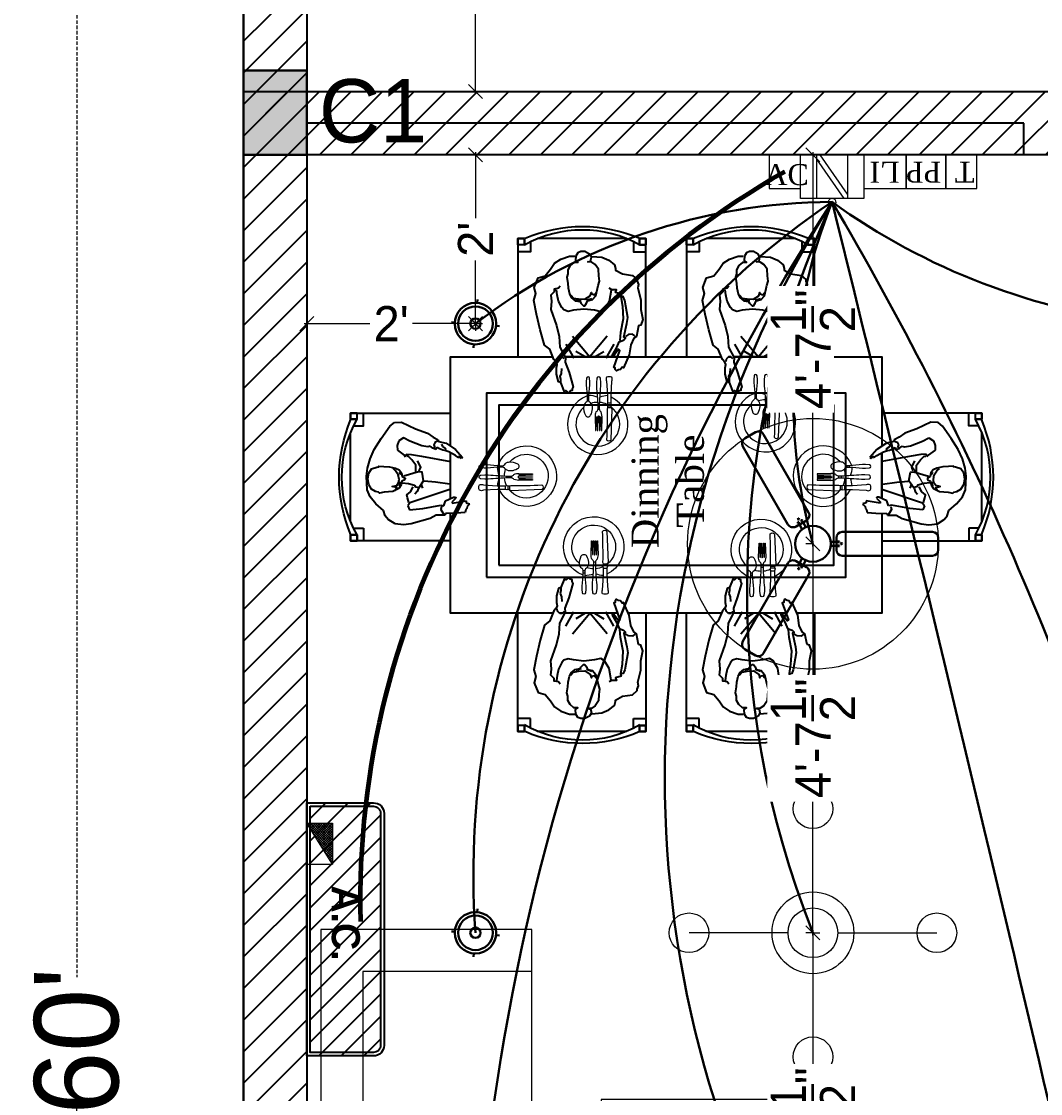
# Model space of a CAD drawing. Header units: millimetres. Extents: x -6808 to 215771, y -89660 to -16303.
# Drawn here: x 96662.5 to 96807.5, y -53348.8 to -53196.3 of the extents above; entities that cross this region are included whole.
import ezdxf

# ---------------------------------------------------------------- set-up
doc = ezdxf.new("R2010")
doc.units = ezdxf.units.MM
doc.header["$PDMODE"] = 35
doc.linetypes.add('DASHED', pattern=[0.75, 0.5, -0.25])
doc.linetypes.add('HIDDEN', pattern=[19.29118, 12.8608, -6.43038])
doc.layers.get('0').update_dxf_attribs({"color": 8})
for name, color, linetype in [('_KTI_CONTROL', 7, 'Continuous'), ('ELE', 160, 'Continuous'), ('FIX', 35, 'Continuous'), ('FUR', 12, 'Continuous')]:
    doc.layers.add(name, color=color, linetype=linetype)
for name, color, linetype, lineweight in [('A-Lite-Clng', 5, 'Continuous', 30), ('column', 5, 'Continuous', 30), ('EL-EXTERNAL LIGHTING', 4, 'Continuous', 9), ('ELE.13', 7, 'Continuous', 13), ('ELEC', 5, 'Continuous', 18), ('ELECTRICAL', 150, 'Continuous', 30), ('wall', 7, 'Continuous', 35)]:
    doc.layers.add(name, color=color, linetype=linetype, lineweight=lineweight)
doc.layers.add('furniture', color=7, linetype='Continuous', lineweight=5, true_color=0xe57b2a)
doc.styles.add('6 INCH', font='times.ttf', dxfattribs={"height": 6})
doc.styles.add('SAJ', font='eurr____.ttf')
doc.styles.get("Standard").update_dxf_attribs({"font": 'times.ttf'})
doc.dimstyles.new('SAJ', dxfattribs={"dimtxt": 5, "dimasz": 2, "dimexe": 1, "dimexo": 1, "dimgap": 0.09375, "dimtad": 0, "dimdec": 1, "dimzin": 0, "dimdsep": 46, "dimlunit": 4, "dimtxsty": 'SAJ', "dimblk": 'OBLIQUE', "dimcen": 0.125, "dimdle": 0.375, "dimadec": 0, "dimazin": 0, "dimtfac": 1, "dimtdec": 1, "dimtofl": 0, "dimtmove": 0, "dimatfit": 3, "dimldrblk": 'OBLIQUE', "dimfxl": 1, "dimtolj": 1, "dimtzin": 0, "dimlwd": 5, "dimlwe": 5, "dimarcsym": 1})
pattern_1 = [(45, (-1584.62, 41.465), (-2.24506403, 2.24506403), [])]

# ---------------------------------------------------------------- blocks, each defined once
blk = doc.blocks.new('_Oblique')
at = {"color": 0, "linetype": 'ByBlock', "lineweight": -2}
blk.add_line((-0.5, -0.5), (0.5, 0.5), dxfattribs=at)
blk = doc.blocks.new('*D2008')
at = {"color": 0, "linetype": 'DASHED', "lineweight": 5, "transparency": 16777216}
for p, q in [((96693.12, -52981.32), (96669.41, -52981.32)), ((96670.41, -52980.94), (96670.41, -53332.26)), ((96670.41, -53701.69), (96670.41, -53350.37)), ((96693.12, -53701.32), (96669.41, -53701.32))]:
    blk.add_line(p, q, dxfattribs=at)
at = {"layer": 'Defpoints', "color": 0, "transparency": 16777216}
for p in [(96670.41, -52981.32), (96694.12, -52981.32), (96694.12, -53701.32)]:
    blk.add_point(p, dxfattribs=at)
at = {"color": 0, "lineweight": 5, "transparency": 16777216, "xscale": 2, "yscale": 2, "zscale": 2}
for p, rotation in [((96670.41, -52981.32), 90), ((96670.41, -53701.32), 270)]:
    blk.add_blockref('_Oblique', p, dxfattribs=dict(at, rotation=rotation))
at = {"color": 0, "transparency": 16777216, "insert": (96670.41, -53341.32), "char_height": 12, "attachment_point": 5, "rotation": 90, "style": 'SAJ'}
blk.add_mtext("\\A1;60'", dxfattribs=at)
blk = doc.blocks.new('c1')
at = {"layer": 'column'}
blk.add_hatch(color=256, dxfattribs=at).paths.add_polyline_path([(58376.49, -43564.36), (58385.49, -43564.36), (58385.49, -43552.36), (58376.49, -43552.36)])
for p, q in [((58376.49, -43552.36), (58376.49, -43564.36)), ((58376.49, -43552.36), (58385.49, -43552.36)), ((58385.49, -43564.36), (58385.49, -43552.36)), ((58376.49, -43564.36), (58385.49, -43564.36))]:
    blk.add_line(p, q, dxfattribs=at)
blk = doc.blocks.new('GFGFGFGFG')
at = {"color": 18, "linetype": 'ByBlock', "true_color": 0x000000}
for p, q in [((163126.72, -123710.87), (163126.41, -123711.24)), ((163126.41, -123711.24), (163126.47, -123711.93)), ((163126.47, -123711.93), (163126.79, -123712.44)), ((163120.54, -123718.02), (163120.85, -123718.89)), ((163120.97, -123719.78), (163120.76, -123720.68)), ((163130.5, -123722.61), (163130.18, -123722.92)), ((163130.18, -123722.92), (163130.18, -123723.3)), ((163130.18, -123723.3), (163130.56, -123723.68)), ((163130.56, -123723.68), (163130.94, -123723.74)), ((163132.95, -123723.05), (163132.13, -123722.99)), ((163133.45, -123723.24), (163132.95, -123723.05)), ((163133.95, -123723.17), (163133.45, -123723.24)), ((163134.46, -123723.17), (163133.95, -123723.17))]:
    blk.add_line(p, q, dxfattribs=at)
for points in [[(163113.53, -123718.03), (163113.65, -123716.33), (163114.16, -123715.2), (163114.91, -123714.26), (163115.54, -123714.07), (163115.79, -123714.07), (163116.42, -123712.94), (163116.67, -123711.24), (163117.36, -123710.49), (163117.61, -123710.49), (163118.18, -123710.24), (163118.74, -123710.36), (163120.75, -123709.86), (163122.33, -123709.86), (163123.96, -123709.55), (163124.9, -123709.86), (163125.03, -123710.24), (163126.79, -123710.62), (163127.1, -123711.06), (163128.17, -123711.56), (163129.87, -123711.81), (163132, -123712.75), (163131.88, -123713), (163132.26, -123713.25), (163132.32, -123713.57), (163132.51, -123713.94), (163132.26, -123714.13), (163132, -123714.13), (163131.94, -123714.38), (163129.11, -123713.38), (163128.92, -123713.57), (163130.24, -123714.51), (163129.93, -123714.63), (163128.61, -123713.88), (163127.67, -123713.5), (163127.42, -123712.75), (163127.04, -123712.44), (163126.91, -123712.69), (163124.65, -123712.19), (163123.65, -123712.06), (163120.82, -123712.56), (163120.19, -123712.81), (163120.13, -123713.25), (163119.75, -123713.13), (163119.5, -123714.07), (163119.06, -123713.94), (163119.06, -123714.7), (163118.81, -123715.14)], [(163120.19, -123713.19), (163121.76, -123712.94), (163123.9, -123712.81), (163126.16, -123713.25), (163127.48, -123713.38)], [(163119.12, -123714.82), (163121.01, -123715.14), (163122.33, -123715.89), (163122.7, -123716.52), (163122.45, -123717.59), (163122.26, -123719.34), (163122.45, -123721.04), (163122.64, -123721.92), (163122.39, -123722.67), (163122.01, -123722.99), (163120.94, -123723.55), (163119.87, -123723.74), (163119.06, -123723.87)], [(163126.76, -123715.45), (163130.2, -123718.35)], [(163128.08, -123714.38), (163130.41, -123715.7)], [(163119.94, -123721.48), (163120.44, -123721.04), (163120.57, -123720.22), (163120.63, -123719.16), (163120.06, -123718.28), (163119.5, -123718.09), (163119.75, -123718.03), (163119.87, -123717.59), (163119.5, -123717.27)], [(163130.2, -123717.56), (163129.28, -123716.02)], [(163126.76, -123721.24), (163130.2, -123718.35)], [(163130.2, -123719.14), (163129.28, -123720.68)], [(163118.43, -123723.24), (163118.81, -123723.55), (163118.93, -123724.24), (163119.37, -123724.24), (163119.94, -123724.81), (163120.94, -123724.68), (163122.33, -123724.81), (163124.97, -123723.87), (163126.79, -123723.43), (163128.55, -123723.3), (163130.37, -123722.36), (163131.06, -123722.42), (163132.76, -123721.79), (163135.15, -123721.1), (163135.46, -123721.29), (163135.77, -123721.29), (163135.84, -123721.6), (163136.21, -123721.79), (163135.77, -123722.3), (163135.96, -123722.55), (163134.46, -123723.17), (163134.33, -123723.55), (163133.07, -123723.87), (163132, -123723.87), (163131.44, -123723.74), (163131.06, -123723.93), (163130.62, -123724.3), (163128.92, -123725), (163128.23, -123725.87), (163125.72, -123726.57), (163123.08, -123727.19), (163120.82, -123727.63), (163119.69, -123727.32), (163118.68, -123727.57), (163117.05, -123726.94), (163116.73, -123725.75), (163115.66, -123724.87), (163114.66, -123724.18), (163113.97, -123723.17), (163113.46, -123721.73), (163113.46, -123720.85)], [(163128.08, -123722.31), (163130.41, -123720.99)]]:
    blk.add_lwpolyline(points, dxfattribs=at)
blk.add_lwpolyline([(163121.69, -123719.18), (163121.3, -123718.9), (163120.88, -123718.72), (163120.69, -123717.9), (163120.06, -123717.33), (163118.37, -123716.96), (163117.61, -123716.71), (163116.73, -123716.83), (163115.66, -123716.9), (163114.85, -123717.46), (163114.47, -123718.03), (163114.41, -123718.65), (163114.28, -123718.21), (163113.65, -123718.09), (163113.15, -123718.4), (163112.71, -123719.16), (163112.71, -123719.85), (163112.9, -123720.35), (163113.46, -123720.66), (163114.22, -123720.73), (163114.53, -123720.35), (163114.53, -123720.98), (163115.04, -123721.6), (163115.73, -123721.98), (163116.42, -123721.98), (163116.98, -123722.17), (163117.99, -123721.98), (163118.74, -123721.92), (163119.75, -123721.73), (163120.31, -123721.42), (163120.88, -123720.79), (163121.01, -123719.97), (163121.28, -123719.82), (163121.7, -123719.38)], close=True, dxfattribs=at)
at = {"layer": 'FUR', "color": 30, "linetype": 'Continuous'}
for points in [[(163110.57, -123710.12), (163111.57, -123710.12), (163111.57, -123709.03), (163110.57, -123709.03), (163110.57, -123710.12), (163111.57, -123710.12)], [(163130.2, -123709.03), (163110.57, -123709.03), (163110.57, -123709.03)], [(163112.75, -123711.12), (163112.75, -123709.03), (163112.75, -123709.03)], [(163110.57, -123712.21), (163110.57, -123727.02), (163110.57, -123727.02)], [(163111.12, -123711.12), (163112.75, -123711.12), (163112.75, -123711.12)], [(163130.2, -123713.77), (163130.2, -123722.45)], [(163130.2, -123722.9), (163130.2, -123723.32)], [(163111.12, -123728.2), (163112.75, -123728.2), (163112.75, -123728.2)], [(163112.75, -123728.2), (163112.75, -123730.29), (163112.75, -123730.29)], [(163110.57, -123729.2), (163110.57, -123730.29), (163111.57, -123730.29)], [(163110.57, -123730.29), (163110.57, -123729.2), (163110.57, -123729.2)], [(163111.57, -123729.2), (163111.57, -123730.29), (163110.57, -123730.29)], [(163111.57, -123729.2), (163111.57, -123730.29), (163111.57, -123730.29)], [(163110.57, -123730.29), (163130.2, -123730.29)]]:
    blk.add_lwpolyline(points, dxfattribs=at)
for points in [[(163111.57, -123709.03), (163111.57, -123710.12), (163110.57, -123710.12), (163110.57, -123709.03)], [(163110.57, -123729.2), (163111.57, -123729.2)]]:
    blk.add_lwpolyline(points, close=True, dxfattribs=at)
for points in [[(163110.57, -123710.03), (163107.94, -123716.11), (163107.94, -123723.02), (163110.57, -123729.1)], [(163111.66, -123710.03), (163108.3, -123715.93), (163108.3, -123723.2), (163111.66, -123729.2)]]:
    blk.add_open_spline(points, degree=3, dxfattribs=at)
blk = doc.blocks.new('VVV')
at = {"color": 18, "linetype": 'ByBlock', "true_color": 0x000000}
for p, q in [((163146.9, -123767), (163146.78, -123768.45)), ((163147.4, -123766.89), (163146.9, -123767)), ((163147.57, -123766.72), (163147.4, -123766.89)), ((163147.9, -123766.66), (163147.57, -123766.72)), ((163148.18, -123766.38), (163147.9, -123766.66)), ((163148.35, -123766.27), (163148.18, -123766.38)), ((163148.52, -123766.83), (163148.35, -123766.27)), ((163148.46, -123769.18), (163148.86, -123766.83)), ((163148.86, -123766.83), (163148.52, -123766.83)), ((163156.02, -123767.45), (163155.85, -123767.61)), ((163157.36, -123768.62), (163156.02, -123767.45)), ((163146.78, -123768.45), (163146.73, -123770.25)), ((163148.69, -123769.18), (163148.46, -123769.18)), ((163149.3, -123768.57), (163148.69, -123769.18)), ((163148.86, -123770.25), (163149.47, -123768.96)), ((163149.47, -123768.62), (163149.3, -123768.57)), ((163149.47, -123768.96), (163149.47, -123768.62)), ((163155.85, -123767.61), (163156.24, -123768.12)), ((163156.24, -123768.12), (163155.96, -123768.06)), ((163155.96, -123768.06), (163156.36, -123768.62)), ((163156.36, -123768.62), (163156.97, -123769.74)), ((163158.43, -123770.19), (163157.36, -123768.62)), ((163146.73, -123770.25), (163146.45, -123770.36)), ((163146.45, -123770.36), (163146.45, -123771.82)), ((163148.02, -123770.53), (163148.86, -123770.25)), ((163148.13, -123771.03), (163148.02, -123770.53)), ((163150.81, -123769.41), (163148.52, -123776.19)), ((163151.58, -123769.44), (163151.6, -123769.57)), ((163151.6, -123769.57), (163151.93, -123771.93)), ((163156.24, -123774.28), (163155.35, -123769.44)), ((163156.97, -123769.74), (163157.2, -123770.36)), ((163157.2, -123770.36), (163157.25, -123770.69)), ((163157.24, -123770.28), (163157.41, -123770.14)), ((163157.25, -123770.69), (163157.48, -123771.26)), ((163157.41, -123770.14), (163157.61, -123770.34)), ((163157.61, -123770.34), (163157.86, -123770.74)), ((163157.86, -123770.74), (163158.23, -123770.88)), ((163158.71, -123771.42), (163158.43, -123770.19)), ((163146.45, -123771.82), (163145.94, -123772.82)), ((163147.57, -123774.06), (163148.13, -123771.03)), ((163151.93, -123771.93), (163152.1, -123773.83)), ((163157.7, -123771.65), (163157.36, -123771.87)), ((163157.36, -123771.87), (163157.59, -123772.38)), ((163157.48, -123771.26), (163157.7, -123771.65)), ((163157.59, -123772.38), (163157.92, -123772.82)), ((163158.99, -123771.48), (163158.71, -123771.42)), ((163159.43, -123772.32), (163158.99, -123771.48)), ((163160.05, -123773.27), (163159.43, -123772.32)), ((163145.94, -123772.82), (163145.05, -123775.96)), ((163147.34, -123776.24), (163147.57, -123774.06)), ((163156.52, -123775.91), (163156.24, -123774.28)), ((163157.92, -123772.82), (163157.81, -123773.22)), ((163157.81, -123773.22), (163157.98, -123774.22)), ((163157.98, -123774.22), (163158.76, -123776.19)), ((163160.78, -123775.23), (163160.05, -123773.27)), ((163145.05, -123775.96), (163144.88, -123777.25)), ((163148.02, -123776.52), (163147.34, -123776.24)), ((163148.52, -123776.19), (163148.02, -123776.52)), ((163156.58, -123776.8), (163156.52, -123775.91)), ((163158.76, -123776.19), (163159.32, -123777.25)), ((163161.9, -123777.59), (163160.78, -123775.23)), ((163144.88, -123777.25), (163145.05, -123778.65)), ((163151.28, -123777.9), (163151.99, -123777.71)), ((163153.17, -123777.67), (163153.62, -123777.9)), ((163156.13, -123776.91), (163156.58, -123776.8)), ((163156.41, -123777.14), (163156.13, -123776.91)), ((163157.25, -123778.26), (163156.41, -123777.14)), ((163158.82, -123778.03), (163158.04, -123778.31)), ((163159.32, -123777.25), (163158.82, -123778.03)), ((163161.84, -123778.76), (163161.9, -123777.59)), ((163145.05, -123778.65), (163145.78, -123779.77)), ((163145.78, -123779.77), (163146.34, -123780.28)), ((163158.04, -123778.31), (163157.25, -123778.26)), ((163159.21, -123780.95), (163161.23, -123779.49)), ((163161.23, -123779.49), (163161.84, -123778.76)), ((163146.34, -123780.28), (163147.23, -123780.56)), ((163147.23, -123780.56), (163148.35, -123781.84)), ((163157.36, -123782.12), (163159.21, -123780.95)), ((163148.35, -123781.84), (163149.53, -123782.8)), ((163149.53, -123782.8), (163150.7, -123783.3)), ((163150.7, -123783.3), (163152.94, -123783.41)), ((163152.94, -123783.41), (163154.29, -123783.24)), ((163154.29, -123783.24), (163155.8, -123782.8)), ((163155.8, -123782.8), (163157.36, -123782.12))]:
    blk.add_line(p, q, dxfattribs=at)
for points in [[(163147.9, -123770.95), (163147.4, -123771.06), (163146.59, -123770.53)], [(163158.76, -123771.54), (163158.6, -123771.98), (163158.15, -123772.21), (163157.64, -123772.04)], [(163151.65, -123774.34), (163150.93, -123774.11)], [(163151.82, -123777.47), (163151.71, -123776.41), (163151.43, -123775.4), (163151.15, -123775.23), (163151.09, -123774.67), (163152.16, -123773.94), (163153.61, -123774.17), (163153.67, -123774.73), (163152.94, -123777.19)], [(163153.84, -123774.62), (163154.45, -123774.39), (163155.46, -123774.9)], [(163148.58, -123776.35), (163149.36, -123776.58), (163149.86, -123776.69), (163150.37, -123776.07), (163151.15, -123775.63)], [(163150.93, -123774.78), (163150.42, -123774.95), (163149.97, -123775.34)], [(163153.67, -123775.18), (163154.79, -123775.18), (163155.68, -123775.85), (163156.24, -123776.47), (163156.19, -123776.69)], [(163150.58, -123778.7), (163151.05, -123778.37), (163151.24, -123779.12), (163151.38, -123778.37), (163151.81, -123778.08), (163152.38, -123777.99), (163153.18, -123778.13), (163153.84, -123778.56), (163154.22, -123778.98)]]:
    blk.add_lwpolyline(points, dxfattribs=at)
blk.add_lwpolyline([(163152.33, -123777.03), (163152.1, -123777.52), (163151.49, -123777.64), (163150.87, -123778.03), (163150.41, -123779), (163150.31, -123780.44), (163150.14, -123781.23), (163150.31, -123781.4), (163150.42, -123781.9), (163150.76, -123782.57), (163151.54, -123783.02), (163152.44, -123783.19), (163153.45, -123783.02), (163154.17, -123782.57), (163154.45, -123781.68), (163154.51, -123781.34), (163154.62, -123781.34), (163154.57, -123780.5), (163154.51, -123779.55), (163154.29, -123778.59), (163154.01, -123777.98), (163153.5, -123777.59), (163152.89, -123777.46), (163152.6, -123776.99)], close=True, dxfattribs=at)
at = {"layer": 'FUR', "color": 30, "linetype": 'Continuous'}
for points in [[(163142.21, -123769.44), (163142.21, -123786.05), (163142.21, -123786.05)], [(163149.24, -123769.44), (163156.81, -123769.44)], [(163163.38, -123786.05), (163163.38, -123769.44)], [(163144.3, -123783.87), (163142.21, -123783.87), (163142.21, -123783.87)], [(163143.21, -123786.05), (163143.21, -123784.96), (163142.21, -123784.96), (163142.21, -123786.05), (163143.21, -123786.05), (163143.21, -123784.96)], [(163144.3, -123785.51), (163144.3, -123783.87), (163144.3, -123783.87)], [(163161.29, -123783.87), (163163.38, -123783.87), (163163.38, -123783.87)], [(163161.29, -123785.51), (163161.29, -123783.87), (163161.29, -123783.87)], [(163162.38, -123786.05), (163163.38, -123786.05), (163163.38, -123784.96)], [(163162.38, -123784.96), (163163.38, -123784.96), (163163.38, -123784.96)], [(163162.38, -123784.96), (163163.38, -123784.96), (163163.38, -123786.05)], [(163145.39, -123786.05), (163160.11, -123786.05), (163160.11, -123786.05)], [(163163.38, -123786.05), (163162.38, -123786.05), (163162.38, -123786.05)]]:
    blk.add_lwpolyline(points, dxfattribs=at)
for points in [[(163142.21, -123784.96), (163143.21, -123784.96), (163143.21, -123786.05), (163142.21, -123786.05)], [(163162.38, -123786.05), (163162.38, -123784.96)]]:
    blk.add_lwpolyline(points, close=True, dxfattribs=at)
for points in [[(163143.21, -123784.96), (163149.12, -123788.32), (163156.39, -123788.32), (163162.38, -123784.96)], [(163143.21, -123785.96), (163149.3, -123788.6), (163156.2, -123788.6), (163162.38, -123785.96)]]:
    blk.add_open_spline(points, degree=3, dxfattribs=at)
blk = doc.blocks.new('BBBBB')
at = {"layer": 'FUR', "color": 30, "linetype": 'Continuous'}
for points in [[(163146.75, -123697.85), (163130.2, -123697.85), (163130.2, -123711.96)], [(163156.81, -123697.85), (163149.24, -123697.85)], [(163172.72, -123711.96), (163172.72, -123697.85), (163157.92, -123697.85)], [(163172.72, -123722.45), (163172.72, -123713.77)], [(163172.72, -123723.32), (163172.72, -123722.9)], [(163130.2, -123724.48), (163130.2, -123739.94)], [(163172.72, -123750.43), (163172.72, -123724.48)], [(163130.2, -123741.75), (163130.2, -123750.43)], [(163130.2, -123750.89), (163130.2, -123751.3)], [(163172.72, -123751.3), (163172.72, -123750.89)], [(163130.2, -123752.46), (163130.2, -123769.44), (163146.75, -123769.44)], [(163157.92, -123769.44), (163172.72, -123769.44), (163172.72, -123752.46)]]:
    blk.add_lwpolyline(points, dxfattribs=at)
at = {"layer": '_KTI_CONTROL', "xscale": -1, "rotation": 180}
blk.add_blockref('VVV', (0, -247467.3), dxfattribs=at)
at = {"layer": '_KTI_CONTROL'}
for name, p in [('GFGFGFGFG', (0, 0)), ('GFGFGFGFG', (0, -27.98)), ('VVV', (0, 0))]:
    blk.add_blockref(name, p, dxfattribs=at)
at = {"layer": '_KTI_CONTROL', "xscale": -1}
for p in [(326302.92, 0), (326302.92, -27.98)]:
    blk.add_blockref('GFGFGFGFG', p, dxfattribs=at)
blk = doc.blocks.new('HGHGHGHGH')
at = {"layer": 'furniture', "color": 252, "lineweight": 15}
for p, q in [((206238.52, -145619.04), (206238.52, -145618.45)), ((206238.97, -145619.04), (206238.97, -145618.45)), ((206239.26, -145619.04), (206239.26, -145618.45)), ((206239.04, -145620.36), (206239.04, -145620.64)), ((206239.55, -145620.64), (206239.55, -145620.36)), ((206237.77, -145622.38), (206237.77, -145622.14)), ((206238.14, -145622.38), (206238.14, -145622.14))]:
    blk.add_line(p, q, dxfattribs=at)
for points in [[(206234.26, -145619.18, 0.204141), (206234.92, -145619.18), (206237.19, -145619.04), (206238.52, -145619.04), (206238.82, -145619.11), (206238.97, -145619.04), (206239.26, -145619.04), (206239.47, -145619.11, -0.015744), (206244.61, -145619.18, 0.538165), (206244.61, -145618.45), (206239.47, -145618.23), (206239.26, -145618.45), (206238.97, -145618.45), (206238.82, -145618.37), (206238.52, -145618.45), (206237.19, -145618.45), (206234.92, -145618.3, 0.204141), (206234.26, -145618.3), (206234.18, -145618.52), (206234.18, -145618.96)], [(206235.03, -145622.57), (206235.53, -145622.57, -0.016929), (206237.77, -145622.38), (206238.14, -145622.38, -0.321801), (206238.45, -145622.6, 0.220637), (206239.07, -145622.98, 0.151079), (206240.55, -145622.7, 0.601255), (206240.55, -145621.83, 0.098298), (206239.51, -145621.51, 0.173345), (206238.64, -145621.73, 0.127575), (206238.39, -145622.01, -0.108886), (206238.14, -145622.14), (206237.77, -145622.14, -0.016929), (206235.53, -145621.95), (206235.03, -145621.95), (206234.41, -145622.01, 0.903848), (206234.41, -145622.51)]]:
    blk.add_lwpolyline(points, format="xyb", close=True, dxfattribs=at)
blk.add_lwpolyline([(206234.42, -145620.79), (206235.15, -145620.87), (206235.73, -145620.87, -0.014819), (206239.04, -145620.64), (206239.55, -145620.64, -0.236068), (206239.99, -145620.94, 0.098033), (206240.79, -145621.09), (206243.07, -145621.01), (206243.07, -145620.94), (206240.79, -145620.87), (206240.79, -145620.79), (206243.07, -145620.72), (206243.07, -145620.64), (206240.72, -145620.57), (206240.65, -145620.5), (206240.72, -145620.43), (206243.07, -145620.36), (206243.07, -145620.28), (206240.79, -145620.21), (206240.79, -145620.14), (206243.07, -145620.06), (206243.07, -145619.99), (206240.79, -145619.91), (206239.99, -145620.06, -0.236068), (206239.55, -145620.36), (206239.04, -145620.36, -0.014819), (206235.73, -145620.14), (206235.15, -145620.14), (206234.42, -145620.21, 0.761905), (206234.42, -145620.79, 0.027392)], format="xyb", dxfattribs=at)
for centre, radius, start, end in [((206242.04, -145620.64), 5.02, 200.569, 154.0676), ((206242.04, -145620.64), 3.63, 220.4177, 142.8326), ((206242.3, -145618.65), 5.02, 184.3695, 198.7259), ((206242.04, -145620.64), 3.63, 154.8376, 175.191), ((206242.33, -145622.42), 5.09, 160.6267, 176.5244), ((206242.04, -145620.64), 3.63, 180.4281, 198.0635)]:
    blk.add_arc(centre, radius, start, end, dxfattribs=at)
blk = doc.blocks.new('TTRE')
at = {"layer": 'furniture', "color": 251, "true_color": 0x636466}
for p, q in [((167626.83, 15638.39), (167662.83, 15638.39)), ((167626.83, 15608.39), (167626.83, 15638.39)), ((167662.83, 15638.39), (167662.83, 15608.39)), ((167632.83, 15632.39), (167656.83, 15632.39)), ((167632.83, 15608.39), (167632.83, 15632.39)), ((167656.83, 15632.39), (167656.83, 15608.39)), ((167656.83, 15632.39), (167656.83, 15608.39)), ((167596.83, 15524.39), (167596.83, 15608.39)), ((167596.83, 15608.39), (167626.83, 15608.39)), ((167626.83, 15602.39), (167626.83, 15608.39)), ((167632.83, 15608.39), (167626.83, 15608.39)), ((167656.83, 15608.39), (167632.83, 15608.39)), ((167656.83, 15608.39), (167662.83, 15608.39)), ((167602.83, 15530.39), (167602.83, 15602.39)), ((167602.83, 15602.39), (167626.83, 15602.39)), ((167626.83, 15602.39), (167626.83, 15530.39)), ((167637.69, 15549.6), (167637.69, 15589.6)), ((167637.69, 15589.6), (167659.69, 15589.6)), ((167659.69, 15589.6), (167659.69, 15549.6)), ((167602.83, 15578.39), (167626.83, 15578.39)), ((167602.83, 15554.39), (167626.83, 15554.39)), ((167659.69, 15549.6), (167637.69, 15549.6)), ((167626.83, 15530.39), (167602.83, 15530.39)), ((167626.83, 15530.39), (167626.83, 15524.39)), ((167626.83, 15524.39), (167596.83, 15524.39))]:
    blk.add_line(p, q, dxfattribs=at)
blk.add_lwpolyline([(167660.69, 15548.6), (167636.69, 15548.6), (167636.69, 15590.6), (167660.69, 15590.6)], close=True, dxfattribs=at)
blk = doc.blocks.new('FAN')
at = {"layer": 'A-Lite-Clng', "color": 5, "ltscale": 10}
for p, q in [((-11.37, 17.69), (-9.63, 18.69)), ((-0.73, 5.26), (-8.27, 18.32)), ((-4.19, 3.26), (-11.73, 16.32)), ((-2.83, 2.9), (-1.09, 3.9)), ((-2.27, 3.22), (-1.8, 2.4)), ((-1.65, 3.57), (-1.18, 2.76)), ((4.92, 2), (20, 2)), ((3.92, 0.35), (2.98, 0.35)), ((3.92, 1), (3.92, -1)), ((21, 1), (21, -1)), ((3.92, -0.35), (2.98, -0.35)), ((-4.19, -3.26), (-11.73, -16.32)), ((-1.09, -3.9), (-2.83, -2.9)), ((-2.27, -3.22), (-1.8, -2.4)), ((-1.65, -3.57), (-1.18, -2.76)), ((4.92, -2), (20, -2)), ((-0.73, -5.26), (-8.27, -18.32)), ((-9.63, -18.69), (-11.37, -17.69))]:
    blk.add_line(p, q, dxfattribs=at)
for centre, radius in [((-2.44, 3.55), 0.102), ((-2.42, 4.14), 0.109), ((-1.86, 3.89), 0.102), ((0, 0), 3), ((4.3, 0.33), 0.102), ((4.79, 0.03), 0.109), ((4.3, -0.33), 0.102), ((-2.44, -3.56), 0.102), ((-2.37, -4.16), 0.109), ((-1.86, -3.89), 0.102)]:
    blk.add_circle(centre, radius, dxfattribs=at)
for centre, start, end in [((-9.13, 17.82), 30, 120), ((-10.87, 16.82), 120, 210), ((-1.59, 4.76), 300, 30), ((-3.33, 3.76), 210, 300), ((4.92, 1), 90, 180), ((20, 1), 0, 90), ((4.92, -1), 180, 270), ((20, -1), 270, 0), ((-3.33, -3.76), 60, 150), ((-1.59, -4.76), 330, 60), ((-10.87, -16.82), 150, 240), ((-9.13, -17.82), 240, 330)]:
    blk.add_arc(centre, 1, start, end, dxfattribs=at)
blk = doc.blocks.new('POST TOP')
at = {"layer": 'EL-EXTERNAL LIGHTING'}
for p, q in [((0, 188.9), (0, 940.2)), ((0, 188.9), (0, 431.8)), ((-188.9, 0), (-940.2, 0)), ((188.9, 0), (940.2, 0)), ((0, -188.9), (0, -431.8)), ((0, -188.9), (0, -940.2))]:
    blk.add_line(p, q, dxfattribs=at)
for centre, radius in [((0, 940.2), 150.3), ((0, 0), 310.3), ((0, 0), 188.9), ((-940.2, 0), 150.3), ((940.2, 0), 150.3), ((0, -940.2), 150.3)]:
    blk.add_circle(centre, radius, dxfattribs=at)
blk = doc.blocks.new('CEILING LIGHT')
at = {"layer": 'ELECTRICAL'}
for p, q in [((0, 3.5), (0, 3)), ((-3, 0.09), (-3.5, 0.09)), ((3.5, 0.09), (3, 0.09)), ((0, -3), (0, -3.5))]:
    blk.add_line(p, q, dxfattribs=at)
for radius in [3, 2.5, 0.75]:
    blk.add_circle((0, 0), radius, dxfattribs=at)
blk = doc.blocks.new('switch board')
for p, q in [((0, 2.326), (0, -3.5)), ((4, 2.326), (0, 2.326)), ((4, -0.511), (4, 2.326)), ((4, 0.826), (0, 0.826)), ((3.6, -2), (0, 0.505)), ((4, -1.68), (0.4, 0.826)), ((4, -0.663), (4, -0.511)), ((4, -3.5), (4, -0.663)), ((0, -2), (4, -2)), ((0, -3.5), (4, -3.5))]:
    blk.add_line(p, q)
blk.add_arc((4.327, -0.587), 0.336, 193.03993, 166.96007)
blk = doc.blocks.new('A$C058F0F71')
at = {"layer": 'ELEC', "color": 5, "lineweight": 18}
for p, q in [((0, 0), (5.82, 3.64)), ((5.82, 3.64), (0, 3.64)), ((0, 3.64), (0, 0)), ((2, 0), (5.34, 3.34)), ((2.35, 0), (5.82, 3.47)), ((2.69, 0), (5.82, 3.13)), ((5.03, 3.14), (5.82, 2.36)), ((5.24, 3.28), (5.82, 2.7)), ((5.45, 3.41), (5.82, 3.04)), ((5.66, 3.54), (5.82, 3.38)), ((5.82, 3.64), (5.82, 0)), ((0.98, 0), (2.6, 1.63)), ((1.32, 0), (3.52, 2.2)), ((1.66, 0), (4.43, 2.77)), ((2.5, 1.56), (4.06, 0)), ((2.71, 1.69), (4.4, 0)), ((2.92, 1.83), (4.75, 0)), ((3.03, 0), (5.82, 2.79)), ((3.13, 1.96), (5.09, 0)), ((3.34, 2.09), (5.43, 0)), ((3.38, 0), (5.82, 2.44)), ((3.55, 2.22), (5.78, 0)), ((3.72, 0), (5.82, 2.1)), ((3.76, 2.35), (5.82, 0.3)), ((3.98, 2.48), (5.82, 0.64)), ((4.06, 0), (5.82, 1.76)), ((4.19, 2.62), (5.82, 0.98)), ((4.4, 2.75), (5.82, 1.33)), ((4.61, 2.88), (5.82, 1.67)), ((4.82, 3.01), (5.82, 2.01)), ((0.18, 0.11), (0.29, 0)), ((0.29, 0), (0.77, 0.48)), ((0.39, 0.24), (0.63, 0)), ((0.6, 0.37), (0.97, 0)), ((0.63, 0), (1.69, 1.05)), ((0.81, 0.51), (1.32, 0)), ((1.02, 0.64), (1.66, 0)), ((1.23, 0.77), (2, 0)), ((1.44, 0.9), (2.35, 0)), ((1.65, 1.03), (2.69, 0)), ((1.87, 1.17), (3.03, 0)), ((2.08, 1.3), (3.37, 0)), ((2.29, 1.43), (3.72, 0)), ((4.41, 0), (5.82, 1.42)), ((4.75, 0), (5.82, 1.07)), ((5.09, 0), (5.82, 0.73)), ((5.43, 0), (5.82, 0.39)), ((5.78, 0), (5.82, 0.04)), ((5.82, 0), (0, 0))]:
    blk.add_line(p, q, dxfattribs=at)
blk = doc.blocks.new('A$C36532F22')
at = {"layer": 'ELE', "linetype": 'DASHED', "lineweight": -3}
h = blk.add_hatch(dxfattribs=at)
h.set_pattern_fill('ANSI31', color=256, scale=18, angle=3420, style=0)
h.set_pattern_definition([(45, (-67108.926, 6333.2007), (1.59099026, -1.59099026), [])])
h.paths.add_polyline_path([(2.78, 22.9), (2.78, 10.22), (8.92, 10.22), (8.92, 22.9)], flags=24)
edge = h.paths.add_edge_path()
edge.add_ellipse((1.5, 1.5), major_axis=(-1.06, 1.06), ratio=1, start_angle=93.1897, end_angle=135, ccw=False)
edge.add_line((0.5, 0.38), (0.5, 35.62))
edge.add_ellipse((1.5, 34.5), major_axis=(-1.06, 1.06), ratio=1, start_angle=315, end_angle=356.8103, ccw=False)
edge.add_line((1.5, 36), (10.5, 36))
edge.add_line((10.5, 36), (10.5, 0))
edge.add_line((10.5, 0), (1.5, 0))
at = {"layer": 'ELE', "lineweight": -3}
for points in [[(11, 0), (1.5, 0, -0.414214), (0, 1.5), (0, 34.5, -0.414214), (1.5, 36), (11, 36)], [(10.5, 0.5), (1.5, 0.5, -0.414214), (0.5, 1.5), (0.5, 34.5, -0.414214), (1.5, 35.5), (10.5, 35.5)]]:
    blk.add_lwpolyline(points, format="xyb", close=True, dxfattribs=at)
at = {"layer": 'wall', "color": 253, "ltscale": 2, "insert": (7.5, 17.09), "char_height": 4, "width": 122.8494, "attachment_point": 8, "rotation": 90}
blk.add_mtext('{\\fStylus BT|b1|i0|c0|p34;\\C0;A.C.}', dxfattribs=at)
blk = doc.blocks.new('*D2043')
at = {"layer": 'Defpoints', "color": 0, "transparency": 16777216}
for p in [(96727.12, -53162.82), (96727.12, -53206.32), (96727.12, -53206.32)]:
    blk.add_point(p, dxfattribs=at)
at = {"layer": 'wall', "color": 0, "lineweight": 5, "transparency": 16777216}
for p, q in [((96727.12, -53162.44), (96727.12, -53176.77)), ((96727.12, -53162.82), (96728.12, -53162.82)), ((96727.12, -53206.69), (96727.12, -53192.36)), ((96727.12, -53206.32), (96728.12, -53206.32))]:
    blk.add_line(p, q, dxfattribs=at)
at = {"layer": 'wall', "color": 0, "lineweight": 5, "transparency": 16777216, "xscale": 2, "yscale": 2, "zscale": 2}
for p, rotation in [((96727.12, -53162.82), 90), ((96727.12, -53206.32), 270)]:
    blk.add_blockref('_Oblique', p, dxfattribs=dict(at, rotation=rotation))
at = {"layer": 'wall', "color": 0, "transparency": 16777216, "insert": (96727.12, -53184.57), "char_height": 5, "attachment_point": 5, "rotation": 90, "style": 'SAJ', "bg_fill": 3, "box_fill_scale": 1.1, "bg_fill_color": 256, "bg_fill_true_color": 13158600, "bg_fill_transparency": 0}
blk.add_mtext('\\A1;3\'-7{\\H1x;\\S1/2;}"', dxfattribs=at)
blk = doc.blocks.new('*D2067')
at = {"layer": 'Defpoints', "color": 0, "transparency": 16777216}
for p in [(96727.12, -53215.32), (96727.12, -53215.32), (96727.12, -53239.32)]:
    blk.add_point(p, dxfattribs=at)
at = {"layer": 'wall', "color": 0, "lineweight": 5, "transparency": 16777216}
for p, q in [((96727.12, -53214.94), (96727.12, -53225.23)), ((96727.12, -53215.32), (96728.12, -53215.32)), ((96727.12, -53239.69), (96727.12, -53229.4)), ((96727.12, -53239.32), (96728.12, -53239.32))]:
    blk.add_line(p, q, dxfattribs=at)
at = {"layer": 'wall', "color": 0, "lineweight": 5, "transparency": 16777216, "xscale": 2, "yscale": 2, "zscale": 2}
for p, rotation in [((96727.12, -53215.32), 90), ((96727.12, -53239.32), 270)]:
    blk.add_blockref('_Oblique', p, dxfattribs=dict(at, rotation=rotation))
at = {"layer": 'wall', "color": 0, "transparency": 16777216, "insert": (96727.12, -53227.32), "char_height": 5, "attachment_point": 5, "rotation": 90, "style": 'SAJ', "bg_fill": 3, "box_fill_scale": 1.1, "bg_fill_color": 256, "bg_fill_true_color": 13158600, "bg_fill_transparency": 0}
blk.add_mtext("\\A1;2'", dxfattribs=at)
blk = doc.blocks.new('*D2066')
at = {"layer": 'Defpoints', "color": 0, "transparency": 16777216}
for p in [(96703.12, -53239.32), (96703.12, -53239.32), (96727.12, -53239.32)]:
    blk.add_point(p, dxfattribs=at)
at = {"layer": 'wall', "color": 0, "lineweight": 5, "transparency": 16777216}
for p, q in [((96702.74, -53239.32), (96713.03, -53239.32)), ((96703.12, -53239.32), (96703.12, -53240.32)), ((96727.49, -53239.32), (96717.2, -53239.32)), ((96727.12, -53239.32), (96727.12, -53240.32))]:
    blk.add_line(p, q, dxfattribs=at)
at = {"layer": 'wall', "color": 0, "lineweight": 5, "transparency": 16777216, "xscale": 2, "yscale": 2, "zscale": 2}
for p, rotation in [((96703.12, -53239.32), 180.0000000133054), ((96727.12, -53239.32), 1.33054367523755e-08)]:
    blk.add_blockref('_Oblique', p, dxfattribs=dict(at, rotation=rotation))
at = {"layer": 'wall', "color": 0, "transparency": 16777216, "insert": (96715.12, -53239.32), "char_height": 5, "attachment_point": 5, "rotation": 0, "style": 'SAJ', "bg_fill": 3, "box_fill_scale": 1.1, "bg_fill_color": 256, "bg_fill_true_color": 13158600, "bg_fill_transparency": 0}
blk.add_mtext("\\A1;2'", dxfattribs=at)
blk = doc.blocks.new('*D2073')
at = {"layer": 'Defpoints', "color": 0, "transparency": 16777216}
for p in [(96775.12, -53325.94), (96775.12, -53325.94), (96775.12, -53381.25)]:
    blk.add_point(p, dxfattribs=at)
at = {"layer": 'wall', "color": 0, "lineweight": 5, "transparency": 16777216}
for p, q in [((96775.12, -53325.57), (96775.12, -53345.86)), ((96775.12, -53325.94), (96776.12, -53325.94)), ((96775.12, -53381.63), (96775.12, -53361.34)), ((96775.12, -53381.25), (96776.12, -53381.25))]:
    blk.add_line(p, q, dxfattribs=at)
at = {"layer": 'wall', "color": 0, "lineweight": 5, "transparency": 16777216, "xscale": 2, "yscale": 2, "zscale": 2}
for p, rotation in [((96775.12, -53325.94), 90), ((96775.12, -53381.25), 270)]:
    blk.add_blockref('_Oblique', p, dxfattribs=dict(at, rotation=rotation))
at = {"layer": 'wall', "color": 0, "transparency": 16777216, "insert": (96775.12, -53353.6), "char_height": 5, "attachment_point": 5, "rotation": 90, "style": 'SAJ', "bg_fill": 3, "box_fill_scale": 1.1, "bg_fill_color": 256, "bg_fill_true_color": 13158600, "bg_fill_transparency": 0}
blk.add_mtext('\\A1;4\'-7{\\H1x;\\S1/2;}"', dxfattribs=at)
blk = doc.blocks.new('*D2074')
at = {"layer": 'Defpoints', "color": 0, "transparency": 16777216}
for p in [(96775.12, -53270.63), (96775.12, -53270.63), (96775.12, -53325.94)]:
    blk.add_point(p, dxfattribs=at)
at = {"layer": 'wall', "color": 0, "lineweight": 5, "transparency": 16777216}
for p, q in [((96775.12, -53270.63), (96774.12, -53270.63)), ((96775.12, -53270.25), (96775.12, -53290.54)), ((96775.12, -53326.32), (96775.12, -53306.03)), ((96775.12, -53325.94), (96774.12, -53325.94))]:
    blk.add_line(p, q, dxfattribs=at)
at = {"layer": 'wall', "color": 0, "lineweight": 5, "transparency": 16777216, "xscale": 2, "yscale": 2, "zscale": 2}
for p, rotation in [((96775.12, -53270.63), 90), ((96775.12, -53325.94), 270)]:
    blk.add_blockref('_Oblique', p, dxfattribs=dict(at, rotation=rotation))
at = {"layer": 'wall', "color": 0, "transparency": 16777216, "insert": (96775.12, -53298.29), "char_height": 5, "attachment_point": 5, "rotation": 90, "style": 'SAJ', "bg_fill": 3, "box_fill_scale": 1.1, "bg_fill_color": 256, "bg_fill_true_color": 13158600, "bg_fill_transparency": 0}
blk.add_mtext('\\A1;4\'-7{\\H1x;\\S1/2;}"', dxfattribs=at)
blk = doc.blocks.new('*D2075')
at = {"layer": 'Defpoints', "color": 0, "transparency": 16777216}
for p in [(96775.12, -53215.32), (96775.12, -53215.32), (96775.12, -53270.63)]:
    blk.add_point(p, dxfattribs=at)
at = {"layer": 'wall', "color": 0, "lineweight": 5, "transparency": 16777216}
for p, q in [((96775.12, -53214.94), (96775.12, -53235.23)), ((96775.12, -53215.32), (96776.12, -53215.32)), ((96775.12, -53271), (96775.12, -53250.71)), ((96775.12, -53270.63), (96774.12, -53270.63))]:
    blk.add_line(p, q, dxfattribs=at)
at = {"layer": 'wall', "color": 0, "lineweight": 5, "transparency": 16777216, "xscale": 2, "yscale": 2, "zscale": 2}
for p, rotation in [((96775.12, -53215.32), 90), ((96775.12, -53270.63), 270)]:
    blk.add_blockref('_Oblique', p, dxfattribs=dict(at, rotation=rotation))
at = {"layer": 'wall', "color": 0, "transparency": 16777216, "insert": (96775.12, -53242.97), "char_height": 5, "attachment_point": 5, "rotation": 90, "style": 'SAJ', "bg_fill": 3, "box_fill_scale": 1.1, "bg_fill_color": 256, "bg_fill_true_color": 13158600, "bg_fill_transparency": 0}
blk.add_mtext('\\A1;4\'-7{\\H1x;\\S1/2;}"', dxfattribs=at)

msp = doc.modelspace()

# ---------------------------------------------------------------- hatches: boundary and pattern name
h = msp.add_hatch()
h.set_pattern_fill('ANSI31', color=256, style=0)
h.set_pattern_definition(pattern_1)
h.paths.add_polyline_path([(96703.117, -52981.316), (96694.117, -52981.316), (96694.117, -53701.316), (96703.117, -53701.316)])
h = msp.add_hatch()
h.set_pattern_fill('ANSI31', color=256, style=0)
h.set_pattern_definition(pattern_1)
h.paths.add_polyline_path([(97018.117, -53206.316), (96694.117, -53206.316), (96694.117, -53215.316), (97018.117, -53215.316)])

# ---------------------------------------------------------------- linework, layer by layer
for p, q in [((96703.117, -52990.316), (96703.117, -53692.316)), ((96805.117, -53210.816), (96703.117, -53210.816)), ((96805.117, -53215.316), (96805.117, -53210.816)), ((96805.117, -53215.316), (96703.117, -53215.316))]:
    msp.add_line(p, q)
msp.add_lwpolyline([(97006.117, -53701.316), (97018.117, -53701.316), (97018.117, -52981.316), (96694.117, -52981.316), (96694.117, -53701.316), (96712.117, -53701.316)])
for points in [[(96694.117, -52981.316), (96703.117, -52981.316), (96703.117, -53701.316), (96694.117, -53701.316)], [(96694.117, -53206.316), (97018.117, -53206.316), (97018.117, -53215.316), (96694.117, -53215.316)], [(96728.705, -53275.359), (96779.786, -53275.359), (96779.786, -53249.199), (96728.705, -53249.199)], [(96730.419, -53273.645), (96778.071, -53273.645), (96778.071, -53250.913), (96730.419, -53250.913)]]:
    msp.add_lwpolyline(points, close=True)
at = {"layer": 'ELE.13', "ltscale": 5}
for points in [[(96768.914, -53220.116), (96773.337, -53220.116), (96773.337, -53215.316), (96768.914, -53215.316)], [(96788.358, -53215.316), (96782.358, -53215.316), (96782.358, -53220.116), (96788.358, -53220.116)], [(96794.021, -53215.316), (96788.358, -53215.316), (96788.358, -53220.116), (96794.021, -53220.116)], [(96798.444, -53215.316), (96794.021, -53215.316), (96794.021, -53220.116), (96798.444, -53220.116)]]:
    msp.add_lwpolyline(points, close=True, dxfattribs=at)
at = {"layer": 'ELE.13'}
msp.add_circle((96775.118, -53270.629), 17.835, dxfattribs=at)
at = {"layer": 'ELECTRICAL', "linetype": 'Continuous'}
for centre, radius, start, end in [((97043.239, -53394.701), 316.626, 146.94899, 183.23467), ((96841.959, -53317.657), 115.14, 123.8356, 184.12596), ((96778.134, -53305.892), 83.874, 90.19557, 127.46294), ((96906.711, -53303.869), 152.661, 147.57731, 210.45812), ((96897.35, -53277.155), 131.609, 155.23191, 201.7583), ((96848.055, -53250.343), 75.706, 158.02805, 195.54274), ((85981.85, -55887.535), 11120.186, 12.8597577, 13.8688839), ((96379.13, -53457.523), 463.075, 16.50786, 30.56851), ((96833.073, -53145.381), 94.461, 234.22305, 263.95035)]:
    msp.add_arc(centre, radius, start, end, dxfattribs=at)
at = {"layer": 'FIX', "color": 1, "linetype": 'HIDDEN', "lineweight": 60, "ltscale": 13}
msp.add_arc((96829.682, -53321.27), 118.963, 119.48727, 181.48927, dxfattribs=at)

# ---------------------------------------------------------------- block references
msp.add_blockref('c1', (38317.626, -9650.955))
at = {"yscale": 0.8571428571428571, "zscale": 0.8571428571428571}
for name, p, xscale, rotation in [('BBBBB', (202811.658, -193106.389), -0.8571428571428571, 270), ('HGHGHGHGH', (221586.047, 123525.63), 0.8571428571428571, 269.9999999999999), ('HGHGHGHGH', (221562.208, 123525.27), 0.8571428571428571, 269.9999999999999), ('HGHGHGHGH', (-80044.54, -178078.7), -0.8571428571428571, 180), ('HGHGHGHGH', (273555.499, -178078.7), 0.8571428571428571, 180), ('HGHGHGHGH', (221561.628, -230049.966), -0.8571428571428571, 270), ('HGHGHGHGH', (221585.467, -230050.326), -0.8571428571428571, 270)]:
    msp.add_blockref(name, p, dxfattribs=dict(at, xscale=xscale, rotation=rotation))
at = {"ltscale": 2, "rotation": 90}
msp.add_blockref('A$C058F0F71', (96706.755, -53316.185), dxfattribs=at)
at = {"xscale": -1, "rotation": 180}
msp.add_blockref('TTRE', (-70891.715, -37801.07), dxfattribs=at)
at = {"layer": 'EL-EXTERNAL LIGHTING', "xscale": 0.01875, "yscale": 0.01875, "zscale": 0.01875}
msp.add_blockref('POST TOP', (96775.117, -53325.941), dxfattribs=at)
at = {"layer": 'ELE.13', "ltscale": 4}
for name, p, xscale, yscale, zscale, rotation in [('switch board', (96776.938, -53215.316), -1.548617276247328, 1.548617276130244, 1.548617276427928, 90.00005324051904), ('CEILING LIGHT', (96727.117, -53239.316), -0.9818181818043532, 0.9818181818118316, 0.9818181818181811, 175.1736252210289), ('CEILING LIGHT', (96727.117, -53325.941), -0.9818181818043532, 0.9818181818118316, 0.9818181818181811, 175.1736252210289)]:
    msp.add_blockref(name, p, dxfattribs=dict(at, xscale=xscale, yscale=yscale, zscale=zscale, rotation=rotation))
at = {"layer": 'ELE.13', "xscale": 0.8493197877105554, "yscale": 0.8493197877105554, "zscale": 0.8493197877105554}
msp.add_blockref('FAN', (96775.117, -53270.629), dxfattribs=at)
at = {"layer": 'ELEC', "ltscale": 2, "rotation": 180}
msp.add_blockref('A$C36532F22', (96714.117, -53307.46), dxfattribs=at)

# ---------------------------------------------------------------- texts
at = {"insert": (96704.848, -53204.549), "char_height": 9, "width": 293.6941, "attachment_point": 1, "style": 'SAJ'}
msp.add_mtext('\\A1;{\\fCentury Gothic|b0|i0|c0|p34;C1}', dxfattribs=at)
at = {"insert": (96759.66, -53261.725), "char_height": 3.85714, "width": 18.0112, "attachment_point": 8, "rotation": 90}
msp.add_mtext('Dinning Table', dxfattribs=at)
at = {"layer": 'ELE.13', "ltscale": 5, "char_height": 3, "width": 5.27575, "attachment_point": 1, "style": '6 INCH'}
for s, insert, rotation in [('AC', (96768.22, -53216.624), 360), ('LI', (96787.444, -53219.291), 180), ('PP', (96793.369, -53219.291), 180), ('T', (96798.087, -53219.291), 180)]:
    msp.add_mtext(s, dxfattribs=dict(at, insert=insert, rotation=rotation))

# ---------------------------------------------------------------- dimensions: what is measured, and where the dimension line sits
dim = msp.add_aligned_dim(p1=(96694.117, -53701.316), p2=(96694.117, -52981.316), distance=23.711, dimstyle='SAJ', override={"dimtxt": 12})
dim.commit()
dim.dimension.update_dxf_attribs({"geometry": '*D2008', "text_midpoint": (96670.406, -53341.316)})

# ---------------------------------------------------------------- next in the draw order: dimensions: what is measured, and where the dimension line sits
at = {"layer": 'wall'}
for p1, p2, picture, middle in [((96727.117, -53162.816), (96727.117, -53206.316), '*D2043', (96727.117, -53184.566)), ((96727.117, -53239.316), (96727.117, -53215.316), '*D2067', (96727.117, -53227.316)), ((96775.117, -53381.254), (96775.117, -53325.941), '*D2073', (96775.117, -53353.598))]:
    dim = msp.add_aligned_dim(p1=p1, p2=p2, distance=0, dimstyle='SAJ', override={"dimfxl": 3, "dimfxlon": 1, "dimtfill": 1}, dxfattribs=at)
    dim.commit()
    dim.dimension.update_dxf_attribs({"geometry": picture, "text_midpoint": middle})

# ---------------------------------------------------------------- next in the draw order: dimensions: what is measured, and where the dimension line sits
for p1, p2, picture, middle in [((96727.117, -53239.316), (96703.117, -53239.316), '*D2066', (96715.117, -53239.316)), ((96775.117, -53325.941), (96775.117, -53270.629), '*D2074', (96775.117, -53298.285))]:
    dim = msp.add_aligned_dim(p1=p1, p2=p2, distance=0, dimstyle='SAJ', override={"dimfxl": 3, "dimfxlon": 1, "dimtfill": 1}, dxfattribs=at)
    dim.commit()
    dim.dimension.update_dxf_attribs({"geometry": picture, "text_midpoint": middle})

# ---------------------------------------------------------------- next in the draw order: dimensions: what is measured, and where the dimension line sits
dim = msp.add_aligned_dim(p1=(96775.117, -53270.629), p2=(96775.117, -53215.316), distance=0, dimstyle='SAJ', override={"dimfxl": 3, "dimfxlon": 1, "dimtfill": 1}, dxfattribs=at)
dim.commit()
dim.dimension.update_dxf_attribs({"geometry": '*D2075', "text_midpoint": (96775.117, -53242.973)})

doc.saveas('drawing.dxf')
